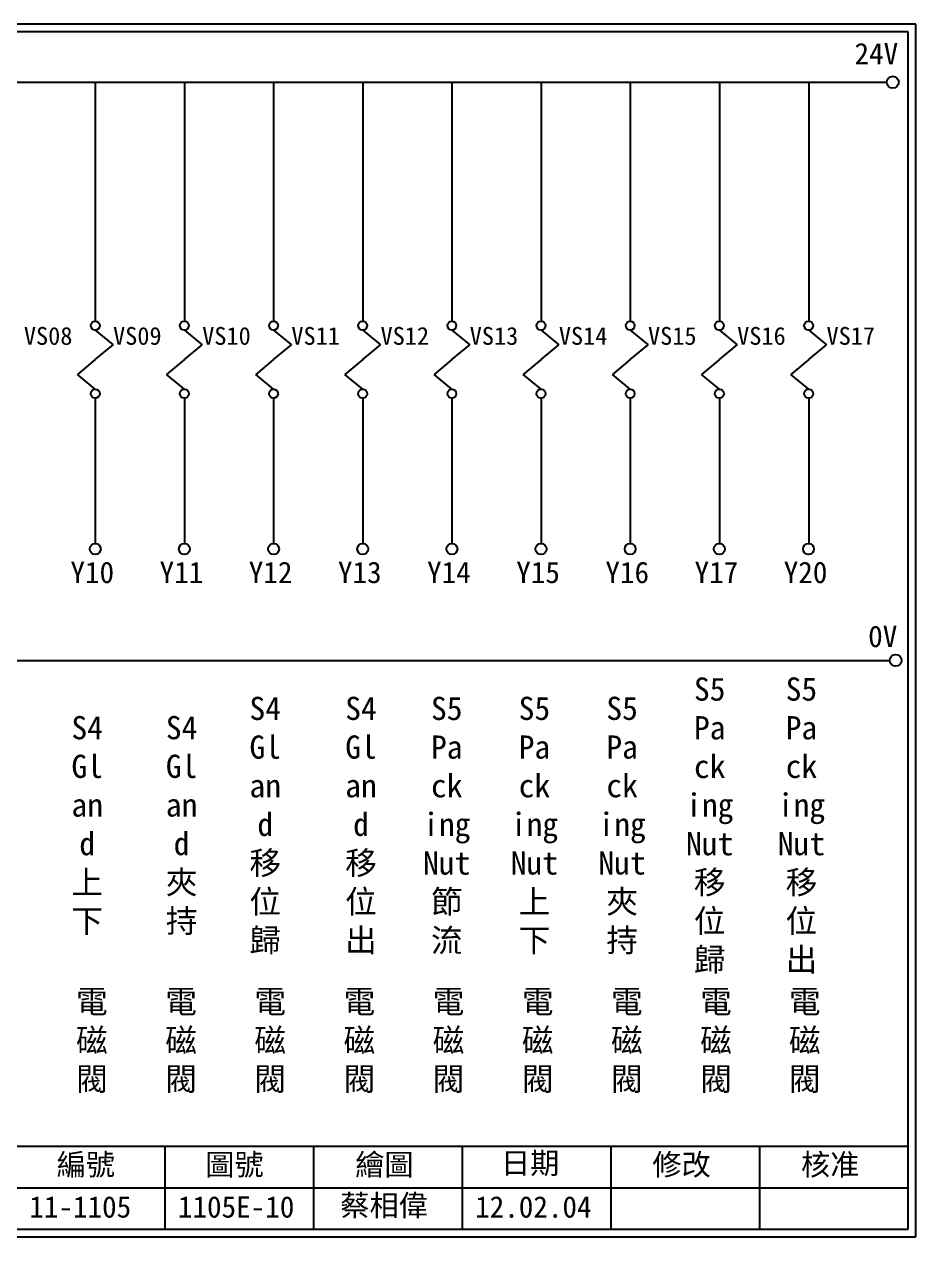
# Model space of a CAD drawing. Extents: x 926 to 1213, y 3 to 207.
# Drawn here: x 1062.8 to 1212.7, y 3 to 207 of the extents above; entities that cross this region are included whole.
import ezdxf

# ---------------------------------------------------------------- set-up
doc = ezdxf.new("R2010")
doc.units = 0
doc.layers.get('0').update_dxf_attribs({"linetype": 'CONTINUOUS'})
doc.layers.add('圖框層', color=7, linetype='CONTINUOUS')
doc.layers.add('標尺寸層', color=3, linetype='CONTINUOUS')
doc.styles.add('CNS', font='romanc.shx', dxfattribs={"bigfont": 'chineset.shx'})
doc.styles.add('STSL', font='KAIU.TTF')

msp = doc.modelspace()

# ---------------------------------------------------------------- linework, layer by layer
for centre in [(1208.88, 197.22), (1209.36, 99.96)]:
    msp.add_circle(centre, 1)
at = {"layer": '圖框層', "color": 7}
for p, q in [((1212.74, 206.97), (925.74, 206.97)), ((1212.74, 3), (1212.74, 206.97)), ((1211.49, 205.72), (926.99, 205.72)), ((1211.49, 4.25), (1211.49, 205.72)), ((926.99, 18.25), (1211.49, 18.25)), ((1086.49, 4.25), (1086.49, 18.25)), ((1111.49, 4.25), (1111.49, 18.25)), ((1136.49, 4.25), (1136.49, 18.25)), ((1161.49, 4.25), (1161.49, 18.25)), ((1186.49, 4.25), (1186.49, 18.25)), ((1061.49, 11.25), (1211.49, 11.25)), ((926.99, 4.25), (1211.49, 4.25)), ((925.74, 3), (1212.74, 3))]:
    msp.add_line(p, q, dxfattribs=at)
at = {"layer": '標尺寸層', "color": 7}
for p, q in [((930.28, 197.22), (1207.88, 197.22)), ((1074.7, 197.22), (1074.7, 157.03)), ((1089.7, 197.22), (1089.7, 157.03)), ((1104.7, 197.22), (1104.7, 157.03)), ((1119.7, 197.22), (1119.7, 157.03)), ((1134.7, 197.22), (1134.7, 157.03)), ((1149.7, 197.22), (1149.7, 157.03)), ((1164.7, 197.22), (1164.7, 157.03)), ((1179.7, 197.22), (1179.7, 157.03)), ((1194.73, 197.22), (1194.73, 157.03)), ((1074.7, 155.53), (1077.7, 153.04)), ((1089.7, 155.53), (1092.7, 153.04)), ((1104.7, 155.53), (1107.7, 153.04)), ((1119.7, 155.53), (1122.7, 153.04)), ((1134.7, 155.53), (1137.7, 153.04)), ((1149.7, 155.53), (1152.7, 153.04)), ((1164.7, 155.53), (1167.7, 153.04)), ((1179.7, 155.53), (1182.7, 153.04)), ((1194.73, 155.53), (1197.73, 153.04)), ((1074.7, 150.55), (1077.7, 153.04)), ((1089.7, 150.55), (1092.7, 153.04)), ((1104.7, 150.55), (1107.7, 153.04)), ((1119.7, 150.55), (1122.7, 153.04)), ((1134.7, 150.55), (1137.7, 153.04)), ((1149.7, 150.55), (1152.7, 153.04)), ((1164.7, 150.55), (1167.7, 153.04)), ((1179.7, 150.55), (1182.7, 153.04)), ((1194.73, 150.55), (1197.73, 153.04)), ((1074.7, 150.55), (1071.7, 148.06)), ((1089.7, 150.55), (1086.7, 148.06)), ((1104.7, 150.55), (1101.7, 148.06)), ((1119.7, 150.55), (1116.7, 148.06)), ((1134.7, 150.55), (1131.7, 148.06)), ((1149.7, 150.55), (1146.7, 148.06)), ((1164.7, 150.55), (1161.7, 148.06)), ((1179.7, 150.55), (1176.7, 148.06)), ((1194.73, 150.55), (1191.73, 148.06)), ((1074.7, 145.57), (1071.7, 148.06)), ((1089.7, 145.57), (1086.7, 148.06)), ((1104.7, 145.57), (1101.7, 148.06)), ((1119.7, 145.57), (1116.7, 148.06)), ((1134.7, 145.57), (1131.7, 148.06)), ((1149.7, 145.57), (1146.7, 148.06)), ((1164.7, 145.57), (1161.7, 148.06)), ((1179.7, 145.57), (1176.7, 148.06)), ((1194.73, 145.57), (1191.73, 148.06)), ((1074.7, 144.07), (1074.7, 119.62)), ((1089.7, 144.07), (1089.7, 119.62)), ((1104.7, 144.07), (1104.7, 119.62)), ((1119.7, 144.07), (1119.7, 119.62)), ((1134.7, 144.07), (1134.7, 119.62)), ((1149.7, 144.07), (1149.7, 119.62)), ((1164.7, 144.07), (1164.7, 119.62)), ((1179.7, 144.07), (1179.7, 119.62)), ((1194.73, 144.07), (1194.73, 119.62)), ((930.49, 99.96), (1208.36, 99.96))]:
    msp.add_line(p, q, dxfattribs=at)
for centre, radius in [((1074.7, 156.28), 0.751), ((1089.7, 156.28), 0.751), ((1104.7, 156.28), 0.751), ((1119.7, 156.28), 0.751), ((1134.7, 156.28), 0.751), ((1149.7, 156.28), 0.751), ((1164.7, 156.28), 0.751), ((1179.7, 156.28), 0.751), ((1194.73, 156.28), 0.751), ((1074.7, 144.82), 0.751), ((1089.7, 144.82), 0.751), ((1104.7, 144.82), 0.751), ((1119.7, 144.82), 0.751), ((1134.7, 144.82), 0.751), ((1149.7, 144.82), 0.751), ((1164.7, 144.82), 0.751), ((1179.7, 144.82), 0.751), ((1194.73, 144.82), 0.751), ((1074.7, 118.7), 0.92), ((1089.7, 118.7), 0.92), ((1104.7, 118.7), 0.92), ((1119.7, 118.7), 0.92), ((1134.7, 118.7), 0.92), ((1149.7, 118.7), 0.92), ((1164.7, 118.7), 0.92), ((1179.7, 118.7), 0.92), ((1194.7, 118.7), 0.92)]:
    msp.add_circle(centre, radius, dxfattribs=at)

# ---------------------------------------------------------------- texts
at = {"layer": '圖框層', "color": 4, "style": 'STSL'}
for s, height, p in [('24V', 3.6, (1202.44, 200.22)), ('VS08', 3, (1062.7, 153.04)), ('VS09', 3, (1077.7, 153.04)), ('VS10', 3, (1092.7, 153.04)), ('VS11', 3, (1107.7, 153.04)), ('VS12', 3, (1122.7, 153.04)), ('VS13', 3, (1137.7, 153.04)), ('VS14', 3, (1152.7, 153.04)), ('VS15', 3, (1167.7, 153.04)), ('VS16', 3, (1182.7, 153.04)), ('VS17', 3, (1197.73, 153.04)), ('Y10', 3.6, (1070.53, 112.96)), ('Y11', 3.6, (1085.53, 112.96)), ('Y12', 3.6, (1100.53, 112.96)), ('Y13', 3.6, (1115.53, 112.96)), ('Y14', 3.6, (1130.53, 112.96)), ('Y15', 3.6, (1145.53, 112.96)), ('Y16', 3.6, (1160.53, 112.96)), ('Y17', 3.6, (1175.53, 112.96)), ('Y20', 3.6, (1190.53, 112.96)), ('0V', 3.6, (1204.74, 102.2)), ('編號', 3.6, (1068.21, 13.34)), ('圖號', 3.6, (1093.21, 13.34)), ('繪圖', 3.6, (1118.44, 13.34)), ('日期', 3.6, (1142.96, 13.59)), ('修改', 3.6, (1168.44, 13.34)), ('核准', 3.6, (1193.44, 13.34)), ('蔡相偉', 3.6, (1115.93, 6.47)), ('11-1105', 3.6, (1063.61, 6.22)), ('1105E-10', 3.6, (1088.61, 6.22)), ('12.02.04', 3.6, (1138.61, 6.22))]:
    msp.add_text(s, height=height, dxfattribs=at).set_placement(p)
at = {"layer": '標尺寸層', "color": 7, "char_height": 3.9, "attachment_point": 5, "style": 'CNS'}
for s, insert, width in [('{\\fDFKai-SB|b0|i0|c136|p65;S5\\PPa\\Pck\\Ping\\PNut\\P移位歸}', (1178.08, 72.17), 2.8481), ('{\\fDFKai-SB|b0|i0|c136|p65;S5\\PPa\\Pck\\Ping\\PNut\\P移位出}', (1193.51, 72.17), 2.8481), ('{\\fDFKai-SB|b0|i0|c136|p65;S4\\PGl\\Pan\\Pd移位歸}', (1103.3, 72.17), 2.8481), ('{\\fDFKai-SB|b0|i0|c136|p65;S4\\PGl\\Pan\\Pd移位出}', (1119.41, 72.17), 2.8481), ('{\\fDFKai-SB|b0|i0|c136|p65;S5\\PPa\\Pck\\Ping\\PNut\\P節流}', (1133.84, 72.17), 2.8481), ('{\\fDFKai-SB|b0|i0|c136|p65;S5\\PPa\\Pck\\Ping\\PNut\\P上下}', (1148.59, 72.17), 2.8481), ('{\\fDFKai-SB|b0|i0|c136|p65;S5\\PPa\\Pck\\Ping\\PNut\\P夾持}', (1163.34, 72.17), 2.8481), ('{\\fDFKai-SB|b0|i0|c136|p65;S4\\PGl\\Pan\\Pd上下}', (1073.35, 72.17), 2.8481), ('{\\fDFKai-SB|b0|i0|c136|p65;S4\\PGl\\Pan\\Pd夾持}', (1089.23, 72.17), 2.8481), ('{\\fDFKai-SB|b0|i0|c136|p65;電磁閥}', (1074.14, 35.84), 8.6627), ('{\\fDFKai-SB|b0|i0|c136|p65;電磁閥}', (1089.14, 35.84), 8.6627), ('{\\fDFKai-SB|b0|i0|c136|p65;電磁閥}', (1104.14, 35.84), 8.6627), ('{\\fDFKai-SB|b0|i0|c136|p65;電磁閥}', (1119.14, 35.84), 8.6627), ('{\\fDFKai-SB|b0|i0|c136|p65;電磁閥}', (1134.14, 35.84), 8.6627), ('{\\fDFKai-SB|b0|i0|c136|p65;電磁閥}', (1149.14, 35.84), 8.6627), ('{\\fDFKai-SB|b0|i0|c136|p65;電磁閥}', (1164.14, 35.84), 8.6627), ('{\\fDFKai-SB|b0|i0|c136|p65;電磁閥}', (1179.14, 35.84), 8.6627), ('{\\fDFKai-SB|b0|i0|c136|p65;電磁閥}', (1194.07, 35.84), 8.6627)]:
    msp.add_mtext(s, dxfattribs=dict(at, insert=insert, width=width))

doc.saveas('drawing.dxf')
